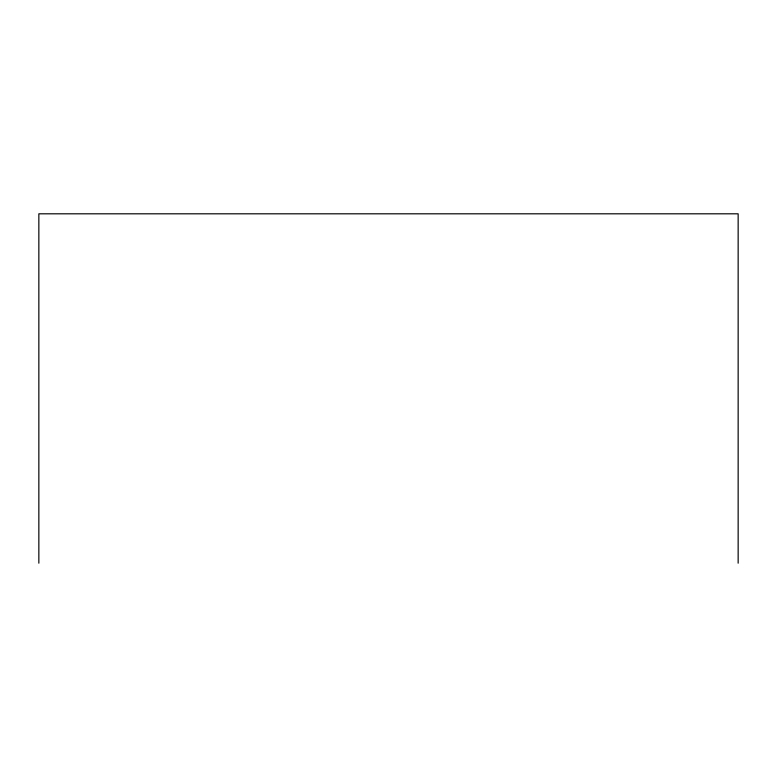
<?xml version="1.0" encoding="UTF-8"?>
<svg xmlns="http://www.w3.org/2000/svg" width="777" height="777" viewBox="0 0 777 777"><rect width="100%" height="100%" fill="white"/><g stroke="black" fill="none" stroke-linecap="round" stroke-linejoin="round"><path stroke-width="1.17" d="M738.15 563.189L738.15 213.811L38.85 213.811L38.85 563.189"/></g></svg>
